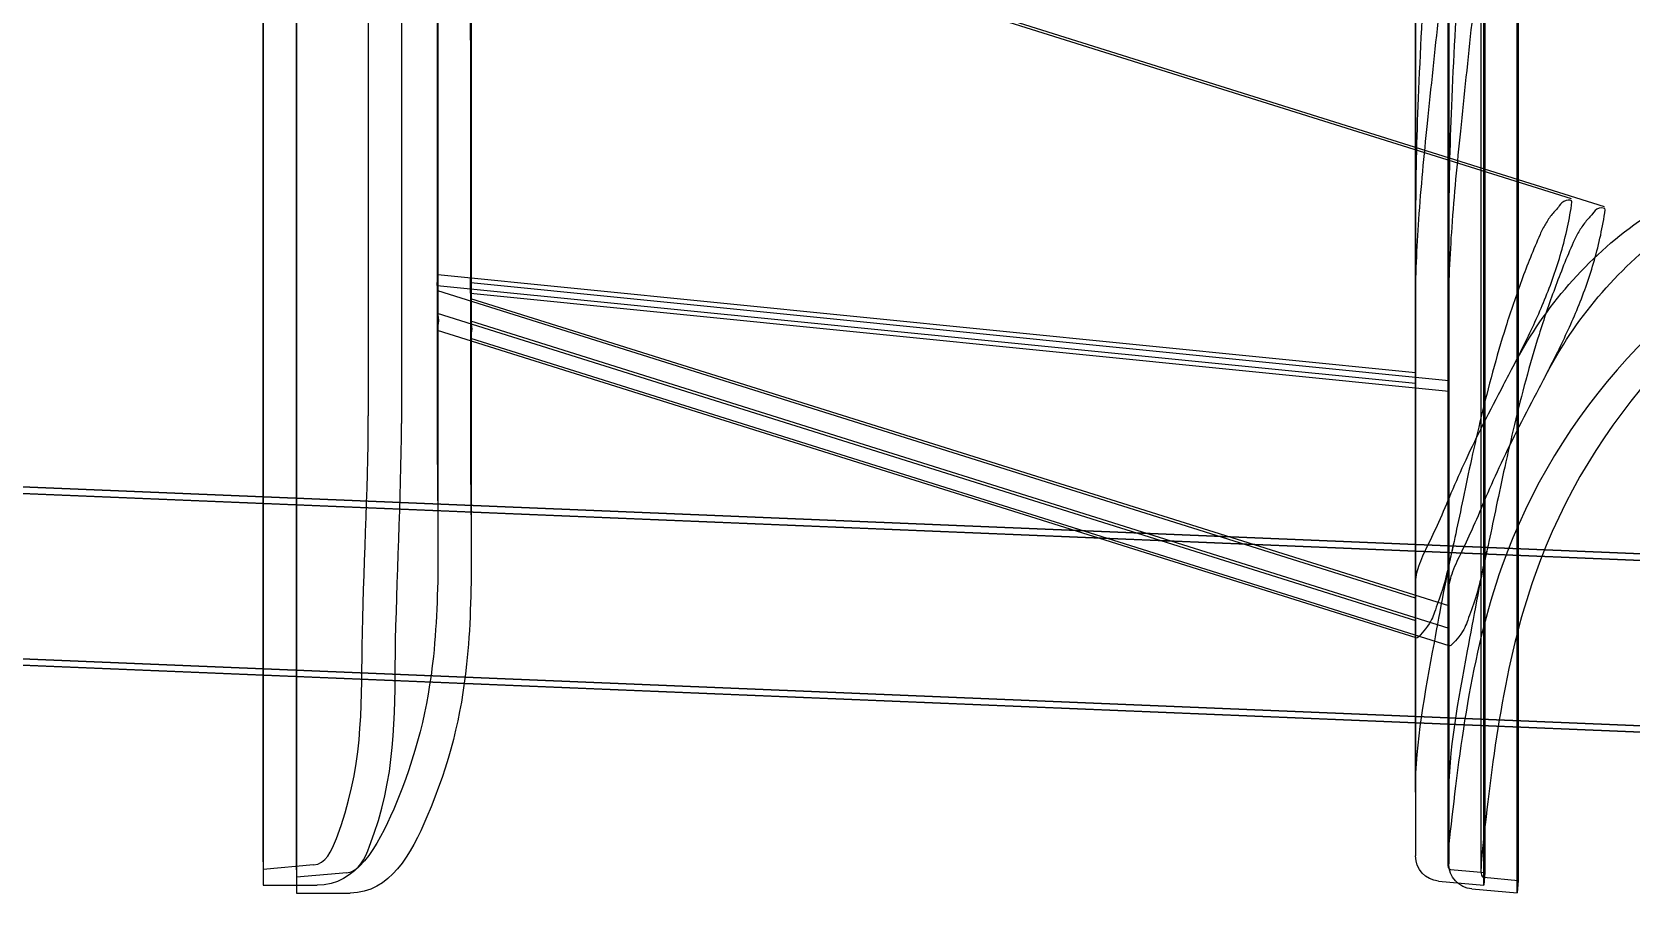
# Model space of a CAD drawing. Header units: millimetres. Extents: x -69706 to 52883, y -6882 to 68885.
# Drawn here: x 7236 to 7489.4, y 23728.9 to 23865.4 of the extents above; entities that cross this region are included whole.
import ezdxf

# ---------------------------------------------------------------- set-up
doc = ezdxf.new("R2010")
doc.units = ezdxf.units.MM
doc.layers.add('ac-SB', color=7, linetype='Continuous', lineweight=13)

# ---------------------------------------------------------------- blocks, each defined once
blk = doc.blocks.new('A$C15852BBE')
at = {"layer": 'ac-SB', "lineweight": -3}
for p, q in [((5707.78, 3474.61), (5707.95, 3476.6)), ((5707.78, 3158.07), (5707.78, 3474.61)), ((5713.21, 3474.13), (5707.78, 3474.61)), ((5707.95, 3476.6), (5707.95, 3157.89)), ((5715.12, 3475.97), (5707.95, 3476.6)), ((5713.05, 3473.37), (5713.22, 3475.36)), ((5713.22, 3475.36), (5713.22, 3156.65)), ((5720.39, 3474.73), (5713.22, 3475.36)), ((5901.4, 3476.62), (5892.87, 3476.62)), ((5906.66, 3475.38), (5898.13, 3475.38)), ((5901.4, 3157.89), (5901.4, 3476.62)), ((5906.66, 3156.65), (5906.66, 3475.38)), ((5713.05, 3156.83), (5713.05, 3473.37)), ((5718.48, 3472.89), (5713.05, 3473.37)), ((5713.68, 3158.2), (5713.68, 3473.13)), ((5718.78, 3158.31), (5718.78, 3471.99)), ((5718.95, 3156.96), (5718.95, 3471.89)), ((5893.43, 3473.41), (5901.4, 3474.11)), ((5898.7, 3472.17), (5906.66, 3472.87)), ((5901.4, 2895.25), (5901.4, 3474.11)), ((5901.4, 3472.94), (5901.4, 2894.09)), ((5906.66, 2894.02), (5906.66, 3472.87)), ((5724.04, 3157.07), (5724.04, 3470.75)), ((5906.66, 3471.7), (5906.66, 2892.85)), ((5718.78, 3461.87), (5718.78, 3384.62)), ((5724.04, 3460.63), (5724.04, 3383.38)), ((6000.8, 3438.19), (5620.11, 3453.94)), ((5620.12, 3453.94), (6000.8, 3438.19)), ((6006.07, 3436.96), (5625.38, 3452.7)), ((5625.39, 3452.7), (6006.07, 3436.96)), ((5718.69, 3437.43), (5873.77, 3388.71)), ((5718.78, 3436.47), (5718.78, 3437.25)), ((5718.78, 3430.44), (5718.78, 3436.47)), ((5718.78, 3430.44), (5718.78, 3436.47)), ((5718.78, 3436.47), (5718.78, 3436.44)), ((5718.78, 3436.44), (5718.78, 3436.4)), ((5718.78, 3436.4), (5718.78, 3436.37)), ((5718.76, 3434.66), (5718.77, 3434.71)), ((5718.77, 3434.53), (5718.76, 3434.66)), ((5873.82, 3385.95), (5718.76, 3434.66)), ((5718.77, 3434.71), (5718.78, 3434.76)), ((5718.78, 3434.4), (5718.77, 3434.53)), ((5718.78, 3434.81), (5718.78, 3436.37)), ((5718.78, 3436.37), (5718.78, 3430.57)), ((5718.78, 3434.76), (5718.78, 3434.81)), ((5718.78, 3434.81), (5718.78, 3434.27)), ((5718.78, 3434.27), (5718.78, 3434.4)), ((5718.78, 3431.11), (5718.78, 3434.27)), ((5723.95, 3436.19), (5879.04, 3387.47)), ((5724.04, 3435.23), (5724.04, 3436.01)), ((5724.04, 3429.2), (5724.04, 3435.23)), ((5724.04, 3429.2), (5724.04, 3435.23)), ((5724.04, 3435.23), (5724.05, 3435.2)), ((5724.05, 3435.2), (5724.05, 3435.16)), ((5724.05, 3435.16), (5724.05, 3435.13)), ((5724.05, 3433.57), (5724.05, 3435.13)), ((5724.05, 3435.13), (5724.05, 3429.33)), ((5724.03, 3433.42), (5724.04, 3433.47)), ((5724.04, 3433.29), (5724.03, 3433.42)), ((5879.08, 3384.72), (5724.03, 3433.42)), ((5724.04, 3433.47), (5724.05, 3433.52)), ((5724.05, 3433.16), (5724.04, 3433.29)), ((5724.05, 3433.52), (5724.05, 3433.57)), ((5724.05, 3433.57), (5724.05, 3433.03)), ((5724.05, 3433.03), (5724.05, 3433.16)), ((5724.05, 3429.87), (5724.05, 3433.03)), ((5718.78, 3431.11), (5718.78, 3430.57)), ((5718.78, 3431.11), (5873.74, 3382.44)), ((5718.78, 3430.53), (5718.78, 3430.57)), ((5718.78, 3430.48), (5718.78, 3430.53)), ((5718.78, 3430.44), (5718.78, 3430.48)), ((5718.78, 3428.87), (5718.78, 3430.44)), ((5718.78, 3428.87), (5718.78, 3208.98)), ((5724.04, 3429.2), (5724.05, 3429.24)), ((5724.04, 3427.63), (5724.04, 3429.2)), ((5724.05, 3429.87), (5724.05, 3429.33)), ((5724.05, 3429.87), (5879.01, 3381.2)), ((5724.05, 3429.29), (5724.05, 3429.33)), ((5724.05, 3429.24), (5724.05, 3429.29)), ((5999.68, 3411.02), (5618.99, 3426.77)), ((5618.99, 3426.77), (5999.68, 3411.02)), ((5724.04, 3427.63), (5724.04, 3207.74)), ((6004.94, 3409.78), (5624.26, 3425.53)), ((5624.26, 3425.53), (6004.94, 3409.78)), ((5873.7, 3373.47), (5873.7, 3423)), ((5878.97, 3372.24), (5878.97, 3421.76)), ((5873.81, 3351.88), (5873.81, 3407.59)), ((5879.08, 3350.64), (5879.08, 3406.35)), ((5884.76, 3164.56), (5884.76, 3402.21)), ((5890.02, 3163.32), (5890.02, 3400.98)), ((5718.77, 3397.01), (5718.76, 3397.07)), ((5873.82, 3381.55), (5718.76, 3397.07)), ((5718.78, 3396.95), (5718.77, 3397.01)), ((5718.78, 3396.89), (5718.78, 3396.95)), ((5718.78, 3396.15), (5718.78, 3396.89)), ((5718.78, 3396.88), (5718.78, 3395.42)), ((5718.78, 3396.18), (5718.78, 3384.27)), ((5718.78, 3395.42), (5718.78, 3392.75)), ((5718.78, 3395.42), (5873.74, 3379.91)), ((5724.04, 3395.77), (5724.03, 3395.83)), ((5879.08, 3380.31), (5724.03, 3395.83)), ((5724.05, 3395.71), (5724.04, 3395.77)), ((5724.05, 3395.65), (5724.05, 3395.71)), ((5724.05, 3395.65), (5724.05, 3394.18)), ((5724.05, 3394.91), (5724.05, 3395.65)), ((5724.05, 3394.94), (5724.05, 3383.04)), ((5724.05, 3394.18), (5724.05, 3391.51)), ((5724.05, 3394.18), (5879.01, 3378.67)), ((5718.78, 3392.54), (5718.78, 3392.75)), ((5718.78, 3384.27), (5718.78, 3392.75)), ((5718.78, 3392.32), (5718.78, 3392.54)), ((5718.78, 3392.11), (5718.78, 3392.32)), ((5718.78, 3392.11), (5718.78, 3383.22)), ((5718.78, 3384.62), (5718.78, 3392.11)), ((5718.78, 3392.11), (5718.78, 3383.22)), ((5724.04, 3390.87), (5724.05, 3391.09)), ((5724.04, 3390.87), (5724.04, 3381.98)), ((5724.04, 3383.38), (5724.04, 3390.87)), ((5724.04, 3390.87), (5724.04, 3381.98)), ((5724.05, 3391.3), (5724.05, 3391.51)), ((5724.05, 3383.04), (5724.05, 3391.51)), ((5724.05, 3391.09), (5724.05, 3391.3)), ((5873.81, 3318.6), (5873.81, 3388.35)), ((5879.08, 3317.36), (5879.08, 3387.12)), ((5718.78, 3383.22), (5718.78, 3371.06)), ((5724.04, 3381.98), (5724.04, 3369.82)), ((5873.7, 3205.5), (5873.7, 3381.13)), ((5878.97, 3204.26), (5878.97, 3379.89)), ((5873.81, 3204.12), (5873.81, 3376.36)), ((5873.81, 3324.27), (5873.81, 3376.36)), ((5879.08, 3202.88), (5879.08, 3375.12)), ((5879.08, 3323.03), (5879.08, 3375.12)), ((5718.78, 3371.06), (5718.78, 3159.21)), ((5724.04, 3369.82), (5724.04, 3157.97)), ((5873.83, 3311.36), (5694.13, 3367.81)), ((5879.09, 3310.12), (5699.39, 3366.57)), ((5873.7, 3162.69), (5873.7, 3365.51)), ((5878.97, 3161.46), (5878.97, 3364.27)), ((5873.81, 3187.12), (5873.81, 3351.88)), ((5879.08, 3185.88), (5879.08, 3350.64))]:
    blk.add_line(p, q, dxfattribs=at)
at = {"layer": 'ac-SB', "lineweight": -3, "extrusion": (0, 0, -1)}
for centre, major_axis, start_param, end_param in [((5714.78, 3471.99), (2.83, 2.83), -0.698132, 0.785398), ((5720.04, 3470.75), (2.83, 2.83), -0.698132, 0.785398), ((5694.58, 3396.15), (17.11, 17.11), 0.747392, 0.785637), ((5699.85, 3394.91), (-17.11, 17.11), 2.318188, 2.356433), ((6109.68, 3378.97), (166.85, 166.85), 3.941684, 3.956601), ((6114.95, 3377.73), (166.85, 166.85), 3.941684, 3.956601)]:
    blk.add_ellipse(centre, major_axis=major_axis, ratio=1, start_param=start_param, end_param=end_param, dxfattribs=at)
at = {"layer": 'ac-SB', "lineweight": -3}
for points, knots in [([(5873.7, 3423), (5873.7, 3428.89), (5874.04, 3443.08), (5878.31, 3461.28), (5886.58, 3476.62), (5892.87, 3476.62)], [0, 0, 0, 0, 0.293558, 0.713089, 1, 1, 1, 1]), ([(5878.97, 3421.76), (5878.97, 3427.65), (5879.31, 3441.84), (5883.57, 3460.04), (5891.85, 3475.38), (5898.13, 3475.38)], [0, 0, 0, 0, 0.293558, 0.713089, 1, 1, 1, 1]), ([(5626.91, 3363.6), (5636.63, 3364.38), (5670.41, 3373.52), (5707.04, 3412.96), (5712.08, 3457.59), (5713.58, 3470.75), (5713.68, 3472.97), (5713.68, 3473.13)], [0, 0, 0, 0, 0.191384, 0.684569, 0.967249, 0.997563, 1, 1, 1, 1]), ([(5632.18, 3362.36), (5641.89, 3363.14), (5675.67, 3372.28), (5712.31, 3411.72), (5717.34, 3456.35), (5718.85, 3469.51), (5718.95, 3471.73), (5718.95, 3471.89)], [0, 0, 0, 0, 0.191384, 0.684569, 0.967249, 0.997563, 1, 1, 1, 1]), ([(5893.43, 3473.41), (5891.5, 3473.24), (5885.49, 3459.89), (5886.22, 3437.44), (5884.76, 3414.4), (5884.76, 3402.21)], [0, 0, 0, 0, 0.07617, 0.498043, 1, 1, 1, 1]), ([(5898.7, 3472.17), (5896.76, 3472), (5890.76, 3458.65), (5891.49, 3436.2), (5890.02, 3413.16), (5890.02, 3400.98)], [0, 0, 0, 0, 0.07617, 0.498043, 1, 1, 1, 1]), ([(5718.78, 3461.87), (5718.78, 3453.89), (5716.26, 3440.98), (5713.87, 3427.69), (5712.74, 3422.43)], [0, 0, 0, 0, 0.601772, 1, 1, 1, 1]), ([(5724.04, 3460.63), (5724.04, 3452.65), (5721.53, 3439.74), (5719.14, 3426.45), (5718, 3421.19)], [0, 0, 0, 0, 0.601772, 1, 1, 1, 1]), ([(5699.05, 3373.5), (5700.1, 3375.91), (5702.03, 3380.74), (5704.51, 3388.03), (5706.59, 3395.23), (5708.37, 3402.24), (5709.89, 3408.92), (5711.21, 3415.12), (5712.35, 3420.67), (5713.43, 3425.57), (5714.38, 3429.64), (5715.81, 3433.41), (5716.4, 3435.19), (5718.78, 3437.92), (5718.78, 3437.25)], [0, 0, 0, 0, 0.11718, 0.231729, 0.34328, 0.451266, 0.554204, 0.648898, 0.733509, 0.807403, 0.870982, 0.925437, 0.970011, 1, 1, 1, 1]), ([(5704.31, 3372.26), (5705.37, 3374.67), (5707.3, 3379.5), (5709.77, 3386.79), (5711.86, 3393.99), (5713.64, 3401), (5715.16, 3407.68), (5716.47, 3413.88), (5717.61, 3419.43), (5718.7, 3424.33), (5719.65, 3428.4), (5721.07, 3432.17), (5721.66, 3433.95), (5724.04, 3436.68), (5724.04, 3436.01)], [0, 0, 0, 0, 0.11718, 0.231729, 0.34328, 0.451266, 0.554204, 0.648898, 0.733509, 0.807403, 0.870982, 0.925437, 0.970011, 1, 1, 1, 1]), ([(5718.78, 3428.88), (5718.78, 3427.92), (5718.31, 3425.81), (5716.78, 3422.65), (5714.94, 3418.84), (5713.03, 3414.22), (5710.72, 3408.97), (5707.95, 3403.27), (5704.76, 3397.2), (5701.4, 3390.74), (5698.17, 3383.8), (5695.51, 3376.3), (5694.37, 3371.03), (5693.99, 3368.34)], [0, 0, 0, 0, 0.043662, 0.096362, 0.160402, 0.236808, 0.324685, 0.422047, 0.526564, 0.637636, 0.754694, 0.875881, 1, 1, 1, 1]), ([(5724.04, 3427.64), (5724.04, 3426.68), (5723.57, 3424.58), (5722.05, 3421.41), (5720.2, 3417.6), (5718.3, 3412.98), (5715.99, 3407.74), (5713.21, 3402.03), (5710.03, 3395.96), (5706.66, 3389.5), (5703.44, 3382.56), (5700.78, 3375.07), (5699.64, 3369.79), (5699.25, 3367.1)], [0, 0, 0, 0, 0.043662, 0.096362, 0.160402, 0.236808, 0.324685, 0.422047, 0.526564, 0.637636, 0.754694, 0.875881, 1, 1, 1, 1]), ([(5703.51, 3394.78), (5702.47, 3392.78), (5696.44, 3382.32), (5677.37, 3363.35), (5655.12, 3361.6), (5641.91, 3361.6)], [0, 0, 0, 0, 0.090672, 0.483376, 1, 1, 1, 1]), ([(5708.78, 3393.55), (5707.74, 3391.54), (5701.7, 3381.08), (5682.64, 3362.12), (5660.39, 3360.36), (5647.18, 3360.36)], [0, 0, 0, 0, 0.090672, 0.483376, 1, 1, 1, 1]), ([(5873.82, 3385.95), (5873.76, 3386.61), (5873.45, 3386.79), (5873.81, 3388.5), (5873.81, 3388.35)], [0, 0, 0, 0, 0.821481, 1, 1, 1, 1]), ([(5879.08, 3384.72), (5879.02, 3385.37), (5878.72, 3385.55), (5879.08, 3387.26), (5879.08, 3387.12)], [0, 0, 0, 0, 0.821481, 1, 1, 1, 1]), ([(5718.78, 3384.62), (5718.78, 3380.11), (5718.34, 3370.51), (5716.85, 3355.23), (5715, 3338.09), (5713.11, 3319.2), (5710.82, 3299.06), (5708.05, 3278.35), (5704.87, 3257.51), (5701.49, 3236.72), (5698.24, 3216.01), (5695.57, 3195.55), (5694.39, 3181.98), (5693.99, 3175.29)], [0, 0, 0, 0, 0.064123, 0.136568, 0.21832, 0.309413, 0.406675, 0.506627, 0.606603, 0.706488, 0.806342, 0.90472, 1, 1, 1, 1]), ([(5724.04, 3383.38), (5724.04, 3378.87), (5723.61, 3369.27), (5722.11, 3353.99), (5720.27, 3336.85), (5718.38, 3317.96), (5716.09, 3297.82), (5713.32, 3277.11), (5710.13, 3256.27), (5706.75, 3235.48), (5703.51, 3214.77), (5700.84, 3194.31), (5699.65, 3180.74), (5699.25, 3174.05)], [0, 0, 0, 0, 0.064123, 0.136568, 0.21832, 0.309413, 0.406675, 0.506627, 0.606603, 0.706488, 0.806342, 0.90472, 1, 1, 1, 1]), ([(5873.81, 3376.36), (5873.81, 3377.04), (5873.78, 3378.41), (5873.7, 3380.43), (5873.7, 3381.77), (5873.74, 3382.44)], [0, 0, 0, 0, 0.33851, 0.673312, 1, 1, 1, 1]), ([(5873.82, 3381.55), (5873.74, 3376.45), (5873.68, 3366.13), (5873.75, 3350.1), (5873.81, 3339.18), (5873.81, 3333.48)], [0, 0, 0, 0, 0.318432, 0.644221, 1, 1, 1, 1]), ([(5879.08, 3375.12), (5879.08, 3375.8), (5879.04, 3377.17), (5878.96, 3379.19), (5878.97, 3380.54), (5879.01, 3381.2)], [0, 0, 0, 0, 0.33851, 0.673312, 1, 1, 1, 1]), ([(5873.81, 3351.88), (5873.81, 3354.9), (5873.77, 3361.02), (5873.7, 3370.36), (5873.7, 3376.69), (5873.74, 3379.91)], [0, 0, 0, 0, 0.322893, 0.655358, 1, 1, 1, 1]), ([(5879.08, 3380.31), (5879, 3375.21), (5878.94, 3364.89), (5879.02, 3348.86), (5879.08, 3337.94), (5879.08, 3332.24)], [0, 0, 0, 0, 0.318432, 0.644221, 1, 1, 1, 1]), ([(5879.08, 3350.65), (5879.08, 3353.66), (5879.04, 3359.78), (5878.96, 3369.12), (5878.97, 3375.45), (5879.01, 3378.67)], [0, 0, 0, 0, 0.322893, 0.655358, 1, 1, 1, 1]), ([(5693.99, 3368.34), (5693.94, 3368.02), (5695.35, 3367.96), (5695.99, 3369.1), (5697.22, 3370.27), (5698.2, 3371.82), (5698.8, 3372.93), (5699.05, 3373.5)], [0, 0, 0, 0, 0.123891, 0.300019, 0.521251, 0.76026, 1, 1, 1, 1]), ([(5699.05, 3172.53), (5700.15, 3175.28), (5702.17, 3181.12), (5704.64, 3190.48), (5706.72, 3200.87), (5708.49, 3212.38), (5710, 3225.01), (5711.31, 3238.73), (5712.47, 3253.55), (5713.54, 3269.76), (5714.61, 3287.85), (5715.78, 3308.08), (5717.22, 3329.7), (5718.43, 3350.91), (5718.78, 3364.67), (5718.78, 3371.06)], [0, 0, 0, 0, 0.044421, 0.092476, 0.145105, 0.203161, 0.267017, 0.335885, 0.409701, 0.489935, 0.579439, 0.68143, 0.793756, 0.904237, 1, 1, 1, 1]), ([(5699.25, 3367.1), (5699.21, 3366.78), (5700.61, 3366.72), (5701.26, 3367.86), (5702.49, 3369.04), (5703.47, 3370.58), (5704.06, 3371.69), (5704.31, 3372.26)], [0, 0, 0, 0, 0.123891, 0.300019, 0.521251, 0.76026, 1, 1, 1, 1]), ([(5704.31, 3171.29), (5705.42, 3174.04), (5707.44, 3179.88), (5709.91, 3189.24), (5711.99, 3199.63), (5713.76, 3211.14), (5715.27, 3223.78), (5716.58, 3237.49), (5717.74, 3252.31), (5718.81, 3268.52), (5719.87, 3286.61), (5721.05, 3306.84), (5722.49, 3328.46), (5723.7, 3349.67), (5724.04, 3363.43), (5724.04, 3369.82)], [0, 0, 0, 0, 0.044421, 0.092476, 0.145105, 0.203161, 0.267017, 0.335885, 0.409701, 0.489935, 0.579439, 0.68143, 0.793756, 0.904237, 1, 1, 1, 1])]:
    blk.add_open_spline(points, degree=3, knots=knots, dxfattribs=at)
for points in [[(5713.68, 3473.13), (5713.68, 3473.64), (5713.6, 3474.1), (5713.21, 3474.13)], [(5718.95, 3471.89), (5718.95, 3472.4), (5718.87, 3472.86), (5718.48, 3472.89)], [(5873.81, 3407.59), (5873.81, 3412.68), (5873.7, 3417.86), (5873.7, 3423)], [(5879.08, 3406.35), (5879.08, 3411.44), (5878.97, 3416.62), (5878.97, 3421.76)], [(5718.78, 3383.22), (5718.78, 3383.45), (5718.78, 3383.69), (5718.78, 3383.92)], [(5724.04, 3381.98), (5724.04, 3382.22), (5724.05, 3382.45), (5724.05, 3382.68)], [(5873.74, 3379.91), (5873.75, 3380.27), (5873.76, 3380.64), (5873.79, 3381.01)], [(5879.01, 3378.67), (5879.02, 3379.04), (5879.03, 3379.4), (5879.05, 3379.77)]]:
    blk.add_open_spline(points, degree=3, dxfattribs=at)

msp = doc.modelspace()

# ---------------------------------------------------------------- block references
at = {"layer": 'ac-SB', "rotation": 180}
msp.add_blockref('A$C15852BBE', (13179.315, 27205.514), dxfattribs=at)

doc.saveas('drawing.dxf')
